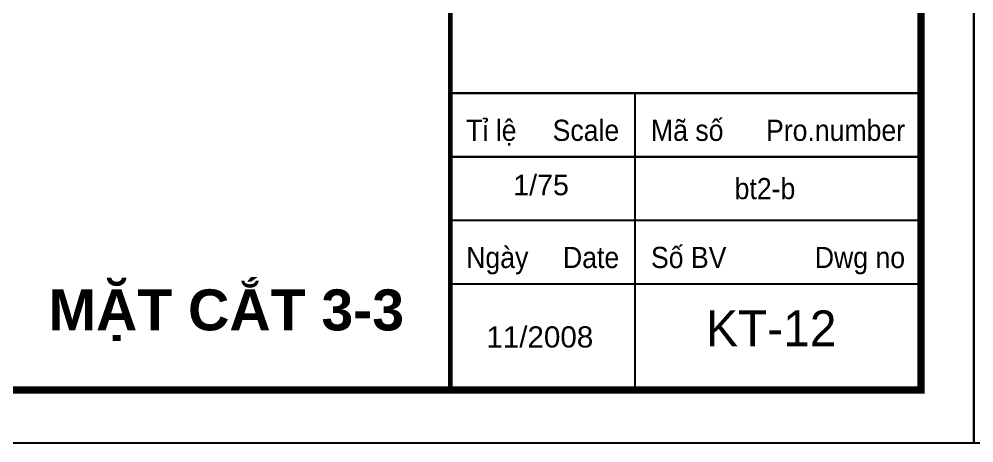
# Model space of a CAD drawing. Header units: millimetres. Extents: x -229618 to 2906, y -178063 to 96806.
# Drawn here: x -35596 to -28597, y -155647 to -152543 of the extents above; entities that cross this region are included whole.
import ezdxf
from ezdxf.enums import TextEntityAlignment as Align

# ---------------------------------------------------------------- set-up
doc = ezdxf.new("R2010")
doc.units = ezdxf.units.MM
doc.header["$LTSCALE"] = 200
doc.header["$MEASUREMENT"] = 0
doc.layers.get('DEFPOINTS').update_dxf_attribs({"linetype": 'CONTINUOUS'})
doc.layers.add('in', color=203, linetype='CONTINUOUS', lineweight=5, plot=False)
doc.layers.add('KHUNGTEN', color=7, linetype='CONTINUOUS')
doc.layers.add('TEXT', color=33, linetype='CONTINUOUS')
doc.styles.add('Aria H B iso', font='Vharialb_0.ttf')
doc.styles.add('Arial iso', font='vnarial_0.ttf')
doc.styles.add('TEXT1', font='Vhavan_0.ttf', dxfattribs={"height": 200})

# ---------------------------------------------------------------- blocks, each defined once
blk = doc.blocks.new('KhungA3')
at = {"layer": 'DEFPOINTS', "color": 8}
blk.add_lwpolyline([(-3.738, 3.813), (416.305, 3.813), (416.305, 300.813), (-3.738, 300.813)], close=True, dxfattribs=at)
at = {"layer": 'KHUNGTEN', "color": 4}
for points, const_width in [([(7.542, 8.987), (411.131, 8.987), (411.131, 295.639), (7.542, 295.639)], 0.724), ([(365.131, 295.639), (411.131, 295.639), (411.131, 8.987), (365.131, 8.987)], 0.466)]:
    blk.add_lwpolyline(points, close=True, dxfattribs=dict(at, const_width=const_width))
at = {"layer": 'KHUNGTEN', "color": 8, "const_width": 0.207}
for points in [[(365.131, 37.963), (411.131, 37.963)], [(383.19, 37.963), (383.19, 8.987)], [(365.131, 31.754), (411.131, 31.754)], [(365.131, 25.545), (411.131, 25.545)], [(365.131, 19.336), (411.131, 19.336)]]:
    blk.add_lwpolyline(points, dxfattribs=at)
at = {"layer": 'KHUNGTEN', "color": 8, "style": 'Arial iso', "width": 0.9}
for s, p in [('TØ lÖ', (366.683, 33.306)), ('M· sè', (384.743, 33.306)), ('bt2-b   ', (392.92, 27.615)), ('Ngµy', (366.683, 20.888)), ('Sè BV', (384.743, 20.888))]:
    blk.add_text(s, height=2.0697, dxfattribs=at).set_placement(p)
for s, p in [('Scale', (381.638, 33.306)), ('Pro.number', (409.579, 33.306)), ('Date', (381.638, 20.888)), ('Dwg no', (409.579, 20.888))]:
    blk.add_text(s, height=2.0697, dxfattribs=at).set_placement(p, align=Align.RIGHT)
at = {"layer": 'KHUNGTEN', "color": 7, "style": 'Arial iso'}
blk.add_text('11/2008', height=2.0697, dxfattribs=at).set_placement((373.877, 14.162), align=Align.MIDDLE_CENTER)

msp = doc.modelspace()

# ---------------------------------------------------------------- linework, layer by layer
at = {"layer": 'in', "linetype": 'Continuous'}
msp.add_lwpolyline([(-60100.3, -155646.6), (-28597.1, -155646.6), (-28597.1, -133371.6), (-60100.3, -133371.6)], close=True, dxfattribs=at)

# ---------------------------------------------------------------- block references
at = {"layer": 'KHUNGTEN'}
ref = msp.add_blockref('KhungA3', (-59820, -155932.6), dxfattribs=dict(at, xscale=75, yscale=75, zscale=75.00000000000009))
ref.add_attrib('SOBANVE', 'kt-12', dxfattribs={"color": 1, "height": 262.5, "style": 'TEXT1'}).set_placement((-30082.5, -154807.6), align=Align.MIDDLE_CENTER)
ref.add_attrib('TILE', '1/75', dxfattribs={"color": 1, "height": 150, "style": 'Arial iso'}).set_placement((-31770, -153757.6), align=Align.MIDDLE_CENTER)
at = {"layer": 'KHUNGTEN', "xscale": 75, "yscale": 75, "zscale": 75.00000000000009}
msp.add_blockref('KhungA3', (-28316.8, -155932.6), dxfattribs=at)

# ---------------------------------------------------------------- texts
at = {"layer": 'TEXT', "style": 'Aria H B iso'}
msp.add_text('mÆt c¾t 3-3', height=300, dxfattribs=at).set_placement((-32774.3, -154822.4), align=Align.RIGHT)

doc.saveas('drawing.dxf')
